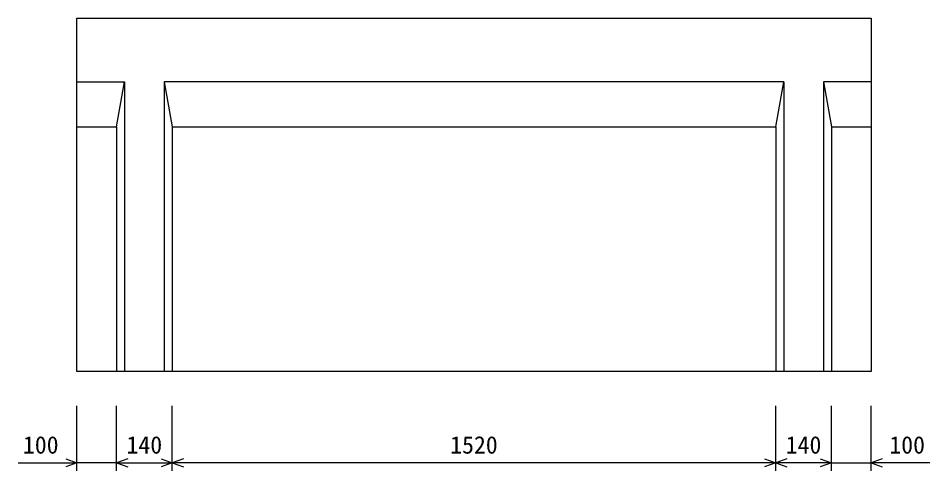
# Model space of a CAD drawing. Units: millimetres, scale not verified. Extents: x -16800 to 16800, y -5940 to 5940.
# Drawn here: x -9902 to -7606, y 1241 to 2381 of the extents above; entities that cross this region are included whole.
import ezdxf
from ezdxf.enums import TextEntityAlignment as Align

# ---------------------------------------------------------------- set-up
doc = ezdxf.new("R2010")
doc.units = ezdxf.units.MM
doc.header["$LTSCALE"] = 20
doc.layers.add('0-0_DIM', color=7, linetype='Continuous', lineweight=25)
doc.layers.add('0-5_OUTLINE', color=3, linetype='Continuous', lineweight=25)
doc.styles.add('ＭＳ ゴシック', font='')
doc.styles.get('ＭＳ ゴシック').set_extended_font_data('MS Gothic')

msp = doc.modelspace()

# ---------------------------------------------------------------- linework, layer by layer
at = {"layer": '0-0_DIM'}
for p, q in [((-9753.83, 1241.11), (-9753.83, 1404.87)), ((-9653.83, 1241.11), (-9653.83, 1404.87)), ((-9513.83, 1241.11), (-9513.83, 1404.87)), ((-7993.83, 1241.11), (-7993.83, 1404.87)), ((-7853.83, 1241.11), (-7853.83, 1404.87)), ((-7753.83, 1241.11), (-7753.83, 1404.87)), ((-9901.56, 1261.11), (-9753.83, 1261.11)), ((-9653.83, 1261.11), (-9753.83, 1261.11)), ((-9653.83, 1261.11), (-9513.83, 1261.11)), ((-7993.83, 1261.11), (-9513.83, 1261.11)), ((-7853.83, 1261.11), (-7993.83, 1261.11)), ((-7853.83, 1261.11), (-7753.83, 1261.11)), ((-7606.09, 1261.11), (-7753.83, 1261.11))]:
    msp.add_line(p, q, dxfattribs=at)
for points in [[(-9782.02, 1271.37), (-9753.83, 1261.11), (-9782.02, 1250.85)], [(-9625.64, 1271.37), (-9653.83, 1261.11), (-9625.64, 1250.85)], [(-9542.02, 1271.37), (-9513.83, 1261.11), (-9542.02, 1250.85)], [(-9485.64, 1271.37), (-9513.83, 1261.11), (-9485.64, 1250.85)], [(-8022.02, 1271.37), (-7993.83, 1261.11), (-8022.02, 1250.85)], [(-7965.64, 1271.37), (-7993.83, 1261.11), (-7965.64, 1250.85)], [(-7882.02, 1271.37), (-7853.83, 1261.11), (-7882.02, 1250.85)], [(-7725.64, 1271.37), (-7753.83, 1261.11), (-7725.64, 1250.85)]]:
    msp.add_lwpolyline(points, dxfattribs=at)
at = {"layer": '0-5_OUTLINE'}
for p, q in [((-9753.83, 2221.03), (-9633.83, 2221.03)), ((-9533.83, 2221.03), (-9533.83, 1491.03)), ((-7973.83, 2221.03), (-7973.83, 1491.03)), ((-7873.83, 2221.03), (-7873.83, 1491.03)), ((-9513.83, 2107.81), (-9513.83, 1491.03)), ((-7993.83, 2107.81), (-7993.83, 1491.03)), ((-7853.83, 2107.81), (-7853.83, 1491.03))]:
    msp.add_line(p, q, dxfattribs=at)
for points in [[(-9753.83, 1491.03), (-9753.83, 2381.03), (-7753.83, 2381.03), (-7753.83, 1491.03)], [(-9513.83, 2107.81), (-7993.83, 2107.81), (-7973.83, 2221.03), (-9533.83, 2221.03)]]:
    msp.add_lwpolyline(points, close=True, dxfattribs=at)
for points in [[(-9653.83, 2107.81), (-9633.83, 2221.03), (-9633.83, 1491.03)], [(-7753.83, 2221.03), (-7873.83, 2221.03), (-7853.83, 2107.81), (-7753.83, 2107.81)], [(-9753.83, 2107.81), (-9653.83, 2107.81), (-9653.83, 1491.03)]]:
    msp.add_lwpolyline(points, dxfattribs=at)

# ---------------------------------------------------------------- texts
at = {"layer": '0-0_DIM', "style": 'ＭＳ ゴシック'}
for s, p in [('100', (-9889.72, 1271.11)), ('140', (-9628.83, 1271.11)), ('1520', (-8813.83, 1271.11)), ('140', (-7968.83, 1271.11)), ('100', (-7707.93, 1271.11))]:
    msp.add_text(s, height=43.99, dxfattribs=at).set_placement(p, align=Align.BOTTOM_LEFT)

doc.saveas('drawing.dxf')
